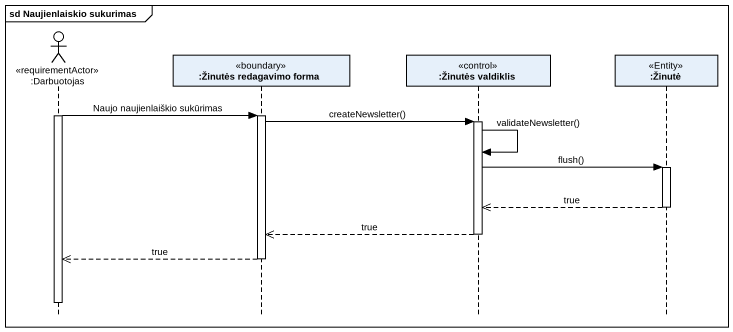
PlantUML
@startuml
mainframe sd Naujienlaiskio sukurimas
hide footbox
actor ":Darbuotojas" as Darbuotojas <<requirementActor>>
participant ":Žinutės redagavimo forma" as Žinutės_redagavimo_forma <<boundary>>
participant ":Žinutės valdiklis" as Žinutės_valdiklis <<control>>
participant ":Žinutė" as Žinutė <<Entity>>

activate Darbuotojas
Darbuotojas -> Žinutės_redagavimo_forma : Naujo naujienlaiškio sukūrimas
activate Žinutės_redagavimo_forma
Žinutės_redagavimo_forma -> Žinutės_valdiklis : createNewsletter()
activate Žinutės_valdiklis
Žinutės_valdiklis -> Žinutės_valdiklis : validateNewsletter()
Žinutės_valdiklis -> Žinutė : flush()
activate Žinutė
Žinutė -->> Žinutės_valdiklis : true
deactivate Žinutė
Žinutės_valdiklis -->> Žinutės_redagavimo_forma : true
deactivate Žinutės_valdiklis
Žinutės_redagavimo_forma -->> Darbuotojas : true
deactivate Žinutės_redagavimo_forma
deactivate Darbuotojas
@enduml
